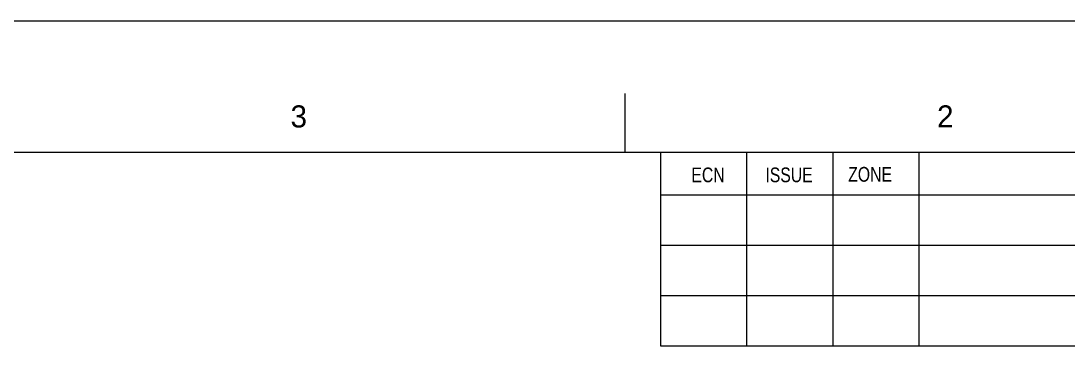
# Model space of a CAD drawing. Header units: millimetres. Extents: x 0 to 594, y 0 to 420.
# Drawn here: x 302.5 to 448.2, y 374.7 to 420 of the extents above; entities that cross this region are included whole.
import ezdxf

# ---------------------------------------------------------------- set-up
doc = ezdxf.new("R2010")
doc.units = ezdxf.units.MM
doc.header["$LTSCALE"] = 32.67
doc.layers.get('0').update_dxf_attribs({"linetype": 'CONTINUOUS'})
doc.styles.add('TEXTSTYLE_2', font='txt', dxfattribs={"width": 0.8})
doc.styles.add('TEXTSTYLE_3', font='txt')

msp = doc.modelspace()

# ---------------------------------------------------------------- linework, layer by layer
at = {"color": 7, "linetype": 'CONTINUOUS'}
for p, q in [((0, 420), (594, 420)), ((386.524, 409.914), (386.524, 401.711)), ((26.524, 401.711), (566.524, 401.711)), ((391.524, 374.711), (391.524, 401.711)), ((403.524, 374.711), (403.524, 401.711)), ((415.524, 374.711), (415.524, 401.711)), ((427.524, 374.711), (427.524, 401.711)), ((566.524, 395.711), (391.524, 395.711)), ((566.524, 388.711), (391.524, 388.711)), ((566.524, 381.711), (391.524, 381.711)), ((566.524, 374.711), (391.524, 374.711))]:
    msp.add_line(p, q, dxfattribs=at)

# ---------------------------------------------------------------- texts
at = {"color": 6, "linetype": 'CONTINUOUS', "char_height": 3.076, "width": 3.07628, "attachment_point": 2, "line_spacing_factor": 0.9, "style": 'TEXTSTYLE_3'}
for s, insert in [('3', (341.139, 408.237)), ('2', (431.139, 408.237))]:
    msp.add_mtext(s, dxfattribs=dict(at, insert=insert))
at = {"color": 5, "linetype": 'CONTINUOUS', "char_height": 2.0509, "attachment_point": 2, "line_spacing_factor": 0.9, "style": 'TEXTSTYLE_2'}
for s, insert, width in [('ECN', (398.112, 399.583), 4.92205), ('ISSUE', (409.392, 399.583), 8.20341), ('ZONE', (420.672, 399.66), 6.56273)]:
    msp.add_mtext(s, dxfattribs=dict(at, insert=insert, width=width))

doc.saveas('drawing.dxf')
